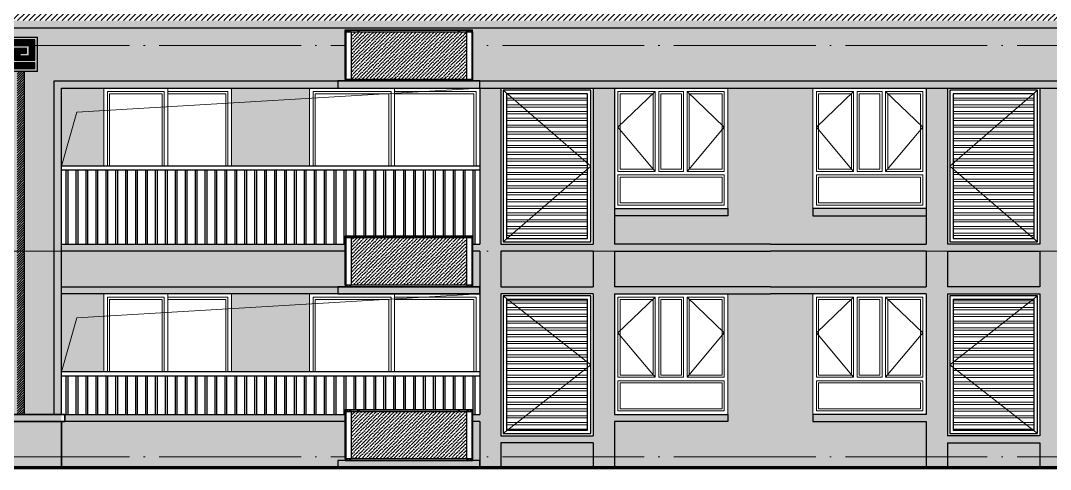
# Model space of a CAD drawing. Extents: x 27938 to 725830, y -209821 to 1628073.
# Drawn here: x 302642 to 317167, y 120374 to 126699 of the extents above; entities that cross this region are included whole.
import ezdxf
from ezdxf.xclip import XClip

# ---------------------------------------------------------------- set-up
doc = ezdxf.new("R2010")
doc.units = 0
doc.header["$LTSCALE"] = 1000
doc.header["$MEASUREMENT"] = 0
doc.header["$XCLIPFRAME"] = 0
doc.linetypes.add('DOTE', pattern=[2.42, 2, -0.2, 0.02, -0.2])
for name, color, linetype in [('3-剖面填充（细）', 250, 'Continuous'), ('5-平立面看线1', 45, 'Continuous'), ('Stair-栏杆', 142, 'Continuous'), ('修改标示', 212, 'Continuous'), ('看线', 251, 'Continuous'), ('立面', 73, 'Continuous')]:
    doc.layers.add(name, color=color, linetype=linetype)
for name, color, linetype, lineweight in [('DOTE', 19, 'DOTE', 9), ('WALL', 9, 'Continuous', 40), ('WINDOW', 144, 'Continuous', 15), ('立面-中轮廓线', 213, 'Continuous', 35), ('立面-普通轮廓', 7, 'Continuous', 18), ('立面-洞口示意', 152, 'Continuous', 13), ('立面-窗', 129, 'Continuous', 30), ('立面-窗开启线', 250, 'Continuous', 13)]:
    doc.layers.add(name, color=color, linetype=linetype, lineweight=lineweight)
pattern_1 = [(180, (-1300, -2250.04), (-7e-15, -95.25), []), (180, (-1331.75, -2218.29), (-7e-15, -95.25), [])]

# ---------------------------------------------------------------- blocks, each defined once
blk = doc.blocks.new('A$C6E765447')
at = {"layer": '3-剖面填充（细）'}
h = blk.add_hatch(dxfattribs=at)
h.set_pattern_fill('ANSI31', color=251, scale=5)
h.set_pattern_definition([(45, (0, 0), (-5.61266, 5.61266), [])])
h.paths.add_polyline_path([(752, 98), (752, 502), (348, 502), (348, 217), (635, 217), (635, 384), (465, 384), (465, 315), (555, 315), (555, 276), (427, 276), (427, 422), (673, 422), (673, 178), (348, 178), (348, 98)])
at = {"layer": '立面'}
for p, q in [((790, 540), (310, 540)), ((310, 60), (310, 540)), ((348, 217), (348, 502)), ((348, 502), (752, 502)), ((752, 502), (752, 98)), ((790, 60), (790, 540)), ((427, 422), (427, 276)), ((673, 422), (427, 422)), ((465, 315), (465, 384)), ((465, 384), (635, 384)), ((555, 315), (465, 315)), ((555, 276), (555, 315)), ((635, 384), (635, 217)), ((673, 178), (673, 422)), ((635, 217), (348, 217)), ((348, 98), (348, 178)), ((348, 178), (673, 178)), ((427, 276), (555, 276)), ((310, 60), (790, 60)), ((752, 98), (348, 98))]:
    blk.add_line(p, q, dxfattribs=at)
blk = doc.blocks.new('A$C3E9A43BF')
at = {"layer": '3-剖面填充（细）'}
h = blk.add_hatch(dxfattribs=at)
h.set_pattern_fill('ANSI31', color=256, scale=35)
h.set_pattern_definition([(45, (-421116.58, -38176), (-39.2886205, 39.2886205), [])])
h.paths.add_polyline_path([(24850, 6300), (24850, 6400), (49700, 6400), (49700, 6300)])
h = blk.add_hatch(dxfattribs=at)
h.set_pattern_fill('ANSI31', color=256, scale=15)
h.set_pattern_definition([(45, (-146296.275, -121897.909), (-16.8379802, 16.8379802), [])])
h.paths.add_polyline_path([(28025, 750), (27925, 750), (27925, 5585), (28025, 5585)])
at = {"layer": '3-剖面填充（细）', "color": 252, "true_color": 0x939598}
blk.add_lwpolyline([(28450, 750), (28450, 5450), (48650, 5450), (48650, 750)], dxfattribs=at)
at = {"layer": '看线', "color": 30}
for points in [[(27500, 750), (27500, 6200), (49600, 6200), (49600, 750)], [(28550, 750), (28550, 5350), (48550, 5350), (48550, 750)]]:
    blk.add_lwpolyline(points, dxfattribs=at)
at = {"layer": '立面'}
blk.add_line((28025, 5585), (28025, 750), dxfattribs=at)
at = {"layer": '立面-中轮廓线', "color": 2}
blk.add_lwpolyline([(28600, 750), (27350, 750), (27350, 650), (28600, 650)], close=True, dxfattribs=at)
blk.add_lwpolyline([(28550, 650), (28550, 0)], dxfattribs=at)
at = {"xscale": -1}
blk.add_blockref('A$C6E765447', (28525, 5525), dxfattribs=at)
blk = doc.blocks.new('A$C2EEC76F5')
at = {"layer": '立面-窗开启线', "ltscale": 0.5, "true_color": 0x88471b}
h = blk.add_hatch(dxfattribs=at)
h.set_pattern_fill('ANSI32', color=36, scale=20, angle=135)
h.set_pattern_definition(pattern_1)
edge = h.paths.add_edge_path()
edge.add_line((-80, -41), (-80, -1920))
edge.add_line((-80, -1920), (-1213, -1920))
edge.add_line((-1220, -1920), (-1220, -80))
edge.add_line((-1220, -80), (-80, -80))
at = {"layer": '立面-普通轮廓'}
blk.add_lwpolyline([(-1300, -2000), (0, -2000), (0, 0), (-1300, 0)], close=True, dxfattribs=at)
at = {"layer": '立面-窗'}
for points in [[(-1270, -1970), (-30, -1970), (-30, -30), (-1270, -30)], [(-1220, -1920), (-80, -1920), (-80, -80), (-1220, -80)]]:
    blk.add_lwpolyline(points, close=True, dxfattribs=at)
at = {"layer": '立面-窗开启线', "ltscale": 0.5}
blk.add_lwpolyline([(-30, -30), (-1270, -1000), (-30, -1970)], dxfattribs=at)
blk = doc.blocks.new('A$C190D6931')
at = {"layer": 'WINDOW'}
for points in [[(-1550, 1650), (-1025, 1650), (-1025, 525), (-1550, 525)], [(-625, 1650), (-975, 1650), (-975, 525), (-625, 525)], [(-50, 1650), (-575, 1650), (-575, 525), (-50, 525)], [(-1550, 475), (-50, 475), (-50, 50), (-1550, 50)]]:
    blk.add_lwpolyline(points, close=True, dxfattribs=at)
at = {"layer": 'WINDOW', "color": 250}
for points in [[(-1520, 1620), (-1055, 1620), (-1055, 555), (-1520, 555)], [(-655, 1620), (-945, 1620), (-945, 555), (-655, 555)], [(-80, 1620), (-545, 1620), (-545, 555), (-80, 555)], [(-1520, 445), (-80, 445), (-80, 80), (-1520, 80)]]:
    blk.add_lwpolyline(points, close=True, dxfattribs=at)
at = {"layer": '立面-普通轮廓'}
blk.add_lwpolyline([(-1600, 1700), (0, 1700), (0, 0), (-1600, 0)], close=True, dxfattribs=at)
at = {"layer": '立面-窗开启线', "color": 251, "ltscale": 0.5, "true_color": 0x636466}
for points in [[(-1025, 1650), (-1550, 1150), (-1025, 525)], [(-575, 1650), (-50, 1150), (-575, 525)]]:
    blk.add_lwpolyline(points, dxfattribs=at)
blk = doc.blocks.new('A$C04AD5CC0')
at = {"layer": '立面-窗开启线', "ltscale": 0.5, "true_color": 0x88471b}
h = blk.add_hatch(dxfattribs=at)
h.set_pattern_fill('ANSI32', color=36, scale=20, angle=135)
h.set_pattern_definition(pattern_1)
edge = h.paths.add_edge_path()
edge.add_line((-80, -41), (-80, -2120))
edge.add_line((-80, -2120), (-1220, -2120))
edge.add_line((-1220, -2114), (-1220, -80))
edge.add_line((-1220, -80), (-80, -80))
at = {"layer": '立面-普通轮廓'}
blk.add_lwpolyline([(-1300, -2200), (0, -2200), (0, 0), (-1300, 0)], close=True, dxfattribs=at)
at = {"layer": '立面-窗'}
for points in [[(-1270, -2170), (-30, -2170), (-30, -30), (-1270, -30)], [(-1220, -2120), (-80, -2120), (-80, -80), (-1220, -80)]]:
    blk.add_lwpolyline(points, close=True, dxfattribs=at)
at = {"layer": '立面-窗开启线', "ltscale": 0.5}
blk.add_lwpolyline([(-30, -30), (-1270, -1100), (-30, -2170)], dxfattribs=at)
blk = doc.blocks.new('A$C2CF43C8D')
at = {"layer": 'WINDOW'}
blk.add_line((900, 2300), (900, 0), dxfattribs=at)
for points in [[(50, 2250), (850, 2250), (850, 50), (50, 50)], [(1750, 2250), (900, 2250), (900, 50), (1750, 50)]]:
    blk.add_lwpolyline(points, close=True, dxfattribs=at)
at = {"layer": 'WINDOW', "color": 250}
blk.add_lwpolyline([(80, 2220), (820, 2220), (820, 80), (80, 80)], close=True, dxfattribs=at)
blk.add_lwpolyline([(900, 80), (1720, 80), (1720, 2220), (900, 2220)], dxfattribs=at)
at = {"layer": '立面-普通轮廓'}
blk.add_lwpolyline([(0, 2300), (1800, 2300), (1800, 0), (0, 0)], close=True, dxfattribs=at)
blk = doc.blocks.new('A$C2B255B80')
at = {"layer": 'WINDOW'}
blk.add_line((1200, 2300), (1200, 0), dxfattribs=at)
for points in [[(50, 2250), (1150, 2250), (1150, 50), (50, 50)], [(2350, 2250), (1200, 2250), (1200, 50), (2350, 50)]]:
    blk.add_lwpolyline(points, close=True, dxfattribs=at)
at = {"layer": 'WINDOW', "color": 250}
blk.add_lwpolyline([(80, 2220), (1120, 2220), (1120, 80), (80, 80)], close=True, dxfattribs=at)
blk.add_lwpolyline([(1200, 80), (2320, 80), (2320, 2220), (1200, 2220)], dxfattribs=at)
at = {"layer": '立面-普通轮廓'}
blk.add_lwpolyline([(0, 2300), (2400, 2300), (2400, 0), (0, 0)], close=True, dxfattribs=at)
blk = doc.blocks.new('A$C36833A54')
at = {"layer": '立面-窗开启线', "ltscale": 0.5, "true_color": 0x88471b}
h = blk.add_hatch(dxfattribs=at)
h.set_pattern_fill('ANSI32', color=36, scale=20, angle=135)
h.set_pattern_definition(pattern_1)
edge = h.paths.add_edge_path()
edge.add_line((-80, -41), (-80, -1920))
edge.add_line((-80, -1920), (-1213, -1920))
edge.add_line((-1220, -1920), (-1220, -80))
edge.add_line((-1220, -80), (-80, -80))
at = {"layer": '立面-普通轮廓'}
blk.add_lwpolyline([(-1300, -2000), (0, -2000), (0, 0), (-1300, 0)], close=True, dxfattribs=at)
at = {"layer": '立面-窗'}
for points in [[(-1270, -1970), (-30, -1970), (-30, -30), (-1270, -30)], [(-1220, -1920), (-80, -1920), (-80, -80), (-1220, -80)]]:
    blk.add_lwpolyline(points, close=True, dxfattribs=at)
at = {"layer": '立面-窗开启线', "ltscale": 0.5}
blk.add_lwpolyline([(-1270, -30), (-30, -1000), (-1270, -1970)], dxfattribs=at)
blk = doc.blocks.new('A$C12A941BB')
at = {"layer": '立面-窗开启线', "ltscale": 0.5, "true_color": 0x88471b}
h = blk.add_hatch(dxfattribs=at)
h.set_pattern_fill('ANSI32', color=36, scale=20, angle=135)
h.set_pattern_definition([(180, (-7e-10, -2250.04), (-7e-15, -95.25), []), (180, (-31.75, -2218.29), (-7e-15, -95.25), [])])
edge = h.paths.add_edge_path()
edge.add_line((1220, -41), (1220, -2120))
edge.add_line((1220, -2120), (80, -2120))
edge.add_line((80, -2114), (80, -80))
edge.add_line((80, -80), (1220, -80))
at = {"layer": '立面-普通轮廓'}
blk.add_lwpolyline([(0, -2200), (1300, -2200), (1300, 0), (0, 0)], close=True, dxfattribs=at)
at = {"layer": '立面-窗'}
for points in [[(30, -2170), (1270, -2170), (1270, -30), (30, -30)], [(80, -2120), (1220, -2120), (1220, -80), (80, -80)]]:
    blk.add_lwpolyline(points, close=True, dxfattribs=at)
at = {"layer": '立面-窗开启线', "ltscale": 0.5}
blk.add_lwpolyline([(30, -30), (1270, -1100), (30, -2170)], dxfattribs=at)
blk = doc.blocks.new('A$C0FC9229A')
at = {"color": 164}
blk.add_wipeout([(1080, 1056), (1079, 1057), (-923, 1057), (-923, 1056), (-923, 1027), (-922, 1027), (-922, 287), (-923, 287), (-923, 257), (-923, 257), (1079, 257), (1080, 257), (1080, 287), (1078, 287), (1078, 1027), (1080, 1027)], dxfattribs=at).translate(0, 0, 0).dxf.layer = 'WALL'
h = blk.add_hatch()
h.set_pattern_fill('ANSI36', color=164, scale=25, style=0)
h.set_pattern_definition([(45, (0, 0), (21.0475, 77.1741), [99.2188, -19.8438, 0, -19.8438])])
h.paths.add_polyline_path([(983, 287), (983, 1027), (-826, 1027), (-826, 287)])
for p, q in [((-923, 1057), (1079, 1057)), ((-923, 1057), (1079, 1057)), ((-923, 1027), (-923, 1057)), ((-923, 1027), (-923, 1056)), ((-923, 1056), (-923, 1056)), ((-923, 1052), (1080, 1052)), ((-923, 1052), (1079, 1052)), ((-923, 1027), (1080, 1027)), ((-922, 1027), (-922, 287)), ((-922, 287), (-922, 1027)), ((-921, 287), (-921, 1027)), ((-912, 1057), (-912, 1027)), ((-912, 1027), (-912, 287)), ((-912, 1027), (-912, 287)), ((-897, 1040), (-899, 1038)), ((-899, 1038), (-899, 1036)), ((-899, 1036), (-897, 1034)), ((-897, 1030), (-897, 1044)), ((-894, 1038), (-897, 1040)), ((-897, 1034), (-894, 1036)), ((-894, 1036), (-894, 1038)), ((-847, 1040), (-849, 1038)), ((-849, 1038), (-849, 1036)), ((-849, 1036), (-847, 1034)), ((-847, 1030), (-847, 1044)), ((-844, 1038), (-847, 1040)), ((-847, 1034), (-844, 1036)), ((-844, 1036), (-844, 1038)), ((-826, 1027), (-826, 287)), ((-826, 1027), (-826, 287)), ((-720, 1045), (-703, 1045)), ((-720, 1035), (-703, 1035)), ((-711, 1054), (-711, 1025)), ((859, 1045), (876, 1045)), ((859, 1035), (876, 1035)), ((868, 1054), (868, 1025)), ((983, 1027), (983, 287)), ((1003, 1040), (1001, 1038)), ((1001, 1038), (1001, 1036)), ((1001, 1036), (1003, 1034)), ((1003, 1030), (1003, 1044)), ((1006, 1038), (1003, 1040)), ((1003, 1034), (1006, 1036)), ((1006, 1036), (1006, 1038)), ((1053, 1040), (1051, 1038)), ((1051, 1038), (1051, 1036)), ((1051, 1036), (1053, 1034)), ((1053, 1030), (1053, 1044)), ((1056, 1038), (1053, 1040)), ((1053, 1034), (1056, 1036)), ((1056, 1036), (1056, 1038)), ((1068, 1057), (1068, 1027)), ((1068, 1027), (1068, 287)), ((1068, 1027), (1068, 287)), ((1077, 287), (1077, 1027)), ((1078, 287), (1078, 1027)), ((1078, 1027), (1078, 287)), ((1079, 1027), (1079, 1057)), ((1080, 1056), (1079, 1056)), ((1080, 1027), (1080, 1056)), ((-923, 287), (1080, 287)), ((-923, 287), (-923, 257)), ((-923, 287), (-923, 257)), ((-923, 262), (1080, 262)), ((-923, 262), (1079, 262)), ((-923, 257), (-923, 257)), ((-923, 257), (1079, 257)), ((-923, 257), (1079, 257)), ((-922, 287), (-826, 287)), ((-912, 257), (-912, 287)), ((-899, 278), (-897, 280)), ((-899, 276), (-899, 278)), ((-897, 274), (-899, 276)), ((-897, 284), (-897, 270)), ((-897, 280), (-894, 278)), ((-894, 276), (-897, 274)), ((-894, 278), (-894, 276)), ((-849, 278), (-847, 280)), ((-849, 276), (-849, 278)), ((-847, 274), (-849, 276)), ((-847, 284), (-847, 270)), ((-847, 280), (-844, 278)), ((-844, 276), (-847, 274)), ((-844, 278), (-844, 276)), ((1001, 278), (1003, 280)), ((1001, 276), (1001, 278)), ((1003, 274), (1001, 276)), ((1003, 284), (1003, 270)), ((1003, 280), (1006, 278)), ((1006, 276), (1003, 274)), ((1006, 278), (1006, 276)), ((1051, 278), (1053, 280)), ((1051, 276), (1051, 278)), ((1053, 274), (1051, 276)), ((1053, 284), (1053, 270)), ((1053, 280), (1056, 278)), ((1056, 276), (1053, 274)), ((1056, 278), (1056, 276)), ((1068, 257), (1068, 287)), ((1079, 287), (1079, 257)), ((1080, 257), (1079, 257)), ((1080, 287), (1080, 257))]:
    blk.add_line(p, q, dxfattribs=at)
for points in [[(-923, 1052), (-923, 1052), (-923, 1052), (-923, 1052), (-923, 1052)], [(1080, 1052), (1080, 1052), (1079, 1052), (1079, 1052), (1079, 1052)], [(-923, 262), (-923, 262), (-923, 262), (-923, 262), (-923, 262)], [(1080, 262), (1080, 262), (1079, 262), (1079, 262), (1079, 262)]]:
    blk.add_lwpolyline(points, dxfattribs=at)
for centre, radius in [((-897, 1037), 10), ((-897, 1037), 9.5), ((-847, 1037), 10), ((-847, 1037), 9.5), ((1003, 1037), 10), ((1003, 1037), 9.5), ((1053, 1037), 10), ((1053, 1037), 9.5), ((-897, 277), 10), ((-897, 277), 9.5), ((-847, 277), 10), ((-847, 277), 9.5), ((1003, 277), 10), ((1003, 277), 9.5), ((1053, 277), 10), ((1053, 277), 9.5)]:
    blk.add_circle(centre, radius, dxfattribs=at)
for centre, radius, start, end in [((-923, 1056), 0.5, 90, 180), ((-720, 1040), 4.9, 87.1406, 272.8594), ((-703, 1040), 4.9, 267.1406, 92.8594), ((859, 1040), 4.9, 87.1406, 272.8594), ((876, 1040), 4.9, 267.1406, 92.8594), ((1079, 1056), 0.5, 0, 90), ((-923, 257), 0.5, 180, 270), ((1079, 257), 0.5, 270, 0)]:
    blk.add_arc(centre, radius, start, end, dxfattribs=at)

msp = doc.modelspace()

# ---------------------------------------------------------------- hatches: boundary and pattern name
at = {"layer": '3-剖面填充（细）'}
h = msp.add_hatch(dxfattribs=at)
h.set_pattern_fill('混凝土', color=251, scale=40)
h.set_pattern_definition([(50, (113560.76, 112891.82), (286.90407, -25.10085), [30, -330]), (355, (113560.76, 112891.82), (-55.50053, 300.87685), [24, -264]), (100.4514, (113584.67, 112889.73), (231.40375, 275.7758), [25.49608, -280.45684]), (46.1842, (113560.76, 112971.8), (426.8964, -66.2076), [45, -495]), (96.6356, (113596.34, 112966.3), (373.8651, 389.64715), [38.2441, -420.6852]), (351.1842, (113560.76, 112971.8), (373.8648, 389.6474), [36, -396]), (21, (113600.76, 112951.82), (238.76282, -161.04756), [30, -330]), (326, (113600.76, 112951.82), (97.32613, 290.06), [24, -264]), (71.4514, (113620.66, 112938.4), (336.08905, 129.0122), [25.49608, -280.45684]), (37.5, (113560.76, 112891.82), (4.86394, 133.15754), [0, -260.8, 0, -268, 0, -265]), (7.5, (113560.76, 112891.82), (105.227815, 157.76468), [0, -152.8, 0, -254.8, 0, -101]), (327.5, (113471.56, 112891.82), (213.528974, -9.02195), [0, -100, 0, -312, 0, -414]), (317.5, (113431.56, 112891.82), (233.27447, 40.042), [0, -130, 0, -207.2, 0, -294])])
h.paths.add_polyline_path([(300016.6, 125748.6), (301816.6, 125748.6), (301816.6, 123548.6), (300016.6, 123548.6)], flags=16)
h.paths.add_polyline_path([(311016.6, 122848.6), (312616.6, 122848.6), (312616.6, 121148.6), (311016.6, 121148.6)], flags=16)
h.paths.add_polyline_path([(311016.6, 125748.6), (312616.6, 125748.6), (312616.6, 124048.6), (311016.6, 124048.6)], flags=16)
h.paths.add_polyline_path([(309416.6, 122848.6), (310716.6, 122848.6), (310716.6, 120848.6), (309416.6, 120848.6)], flags=16)
h.paths.add_polyline_path([(309416.6, 125748.6), (310716.6, 125748.6), (310716.6, 123548.6), (309416.6, 123548.6)], flags=16)
h.paths.add_polyline_path([(303816.6, 122848.6), (303816.6, 121748.6), (303216.6, 121748.6), (303216.6, 121148.6), (303266.6, 121148.6), (303266.6, 121048.6), (303216.6, 121048.6), (303216.6, 121148.6), (309116.6, 121148.6), (309116.6, 122848.6), (306716.6, 122848.6), (306716.6, 121748.6), (305616.6, 121748.6), (305616.6, 122848.6)], flags=16)
h.paths.add_polyline_path([(303816.6, 125748.6), (303816.6, 124648.6), (303216.6, 124648.6), (303216.6, 123548.6), (309116.6, 123548.6), (309116.6, 125748.6), (306716.6, 125748.6), (306716.6, 124648.6), (305616.6, 124648.6), (305616.6, 125748.6)], flags=16)
h.paths.add_polyline_path([(300016.6, 122848.6), (301816.6, 122848.6), (301816.6, 121148.6), (300016.6, 121148.6)], flags=16)
h.paths.add_polyline_path([(315416.6, 122848.6), (313816.6, 122848.6), (313816.6, 121148.6), (315416.6, 121148.6)], flags=16)
h.paths.add_polyline_path([(315416.6, 125748.6), (313816.6, 125748.6), (313816.6, 124048.6), (315416.6, 124048.6)], flags=16)
h.paths.add_polyline_path([(317016.6, 122848.6), (315716.6, 122848.6), (315716.6, 120848.6), (317016.6, 120848.6)], flags=16)
h.paths.add_polyline_path([(317016.6, 125748.6), (315716.6, 125748.6), (315716.6, 123548.6), (317016.6, 123548.6)], flags=16)
h.paths.add_polyline_path([(322616.6, 122848.6), (322616.6, 121748.6), (323216.6, 121748.6), (323216.6, 121148.6), (323166.6, 121148.6), (323166.6, 121048.6), (323216.6, 121048.6), (323216.6, 121148.6), (317316.6, 121148.6), (317316.6, 122848.6), (319716.6, 122848.6), (319716.6, 121748.6), (320816.6, 121748.6), (320816.6, 122848.6)], flags=16)
h.paths.add_polyline_path([(322616.6, 125748.6), (322616.6, 124648.6), (323216.6, 124648.6), (323216.6, 123548.6), (317316.6, 123548.6), (317316.6, 125748.6), (319716.6, 125748.6), (319716.6, 124648.6), (320816.6, 124648.6), (320816.6, 125748.6)], flags=16)
h.paths.add_polyline_path([(326416.6, 122848.6), (324616.6, 122848.6), (324616.6, 121148.6), (326416.6, 121148.6)], flags=16)
h.paths.add_polyline_path([(299016.6, 125748.6), (297216.6, 125748.6), (297216.6, 123548.6), (299016.6, 123548.6)], flags=16)
h.paths.add_polyline_path([(288016.6, 122848.6), (286416.6, 122848.6), (286416.6, 121148.6), (288016.6, 121148.6)], flags=16)
h.paths.add_polyline_path([(288016.6, 125748.6), (286416.6, 125748.6), (286416.6, 124048.6), (288016.6, 124048.6)], flags=16)
h.paths.add_polyline_path([(289616.6, 122848.6), (288316.6, 122848.6), (288316.6, 120848.6), (289616.6, 120848.6)], flags=16)
h.paths.add_polyline_path([(289616.6, 125748.6), (288316.6, 125748.6), (288316.6, 123548.6), (289616.6, 123548.6)], flags=16)
h.paths.add_polyline_path([(295216.6, 122848.6), (295216.6, 121748.6), (295816.6, 121748.6), (295816.6, 121148.6), (295766.6, 121148.6), (295766.6, 121048.6), (295816.6, 121048.6), (295816.6, 121148.6), (289916.6, 121148.6), (289916.6, 122848.6), (292316.6, 122848.6), (292316.6, 121748.6), (293416.6, 121748.6), (293416.6, 122848.6)], flags=16)
h.paths.add_polyline_path([(295216.6, 125748.6), (295216.6, 124648.6), (295816.6, 124648.6), (295816.6, 123548.6), (289916.6, 123548.6), (289916.6, 125748.6), (292316.6, 125748.6), (292316.6, 124648.6), (293416.6, 124648.6), (293416.6, 125748.6)], flags=16)
h.paths.add_polyline_path([(299016.6, 122848.6), (297216.6, 122848.6), (297216.6, 121148.6), (299016.6, 121148.6)], flags=16)
h.paths.add_polyline_path([(283616.6, 122848.6), (285216.6, 122848.6), (285216.6, 121148.6), (283616.6, 121148.6)], flags=16)
h.paths.add_polyline_path([(283616.6, 125748.6), (285216.6, 125748.6), (285216.6, 124048.6), (283616.6, 124048.6)], flags=16)
h.paths.add_polyline_path([(282016.6, 122848.6), (283316.6, 122848.6), (283316.6, 120848.6), (282016.6, 120848.6)], flags=16)
h.paths.add_polyline_path([(282016.6, 125748.6), (283316.6, 125748.6), (283316.6, 123548.6), (282016.6, 123548.6)], flags=16)
h.paths.add_polyline_path([(276416.6, 122848.6), (276416.6, 121748.6), (275816.6, 121748.6), (275816.6, 121148.6), (275866.6, 121148.6), (275866.6, 121048.6), (275816.6, 121048.6), (275816.6, 121148.6), (281716.6, 121148.6), (281716.6, 122848.6), (279316.6, 122848.6), (279316.6, 121748.6), (278216.6, 121748.6), (278216.6, 122848.6)], flags=16)
h.paths.add_polyline_path([(276416.6, 125748.6), (276416.6, 124648.6), (275816.6, 124648.6), (275816.6, 123548.6), (281716.6, 123548.6), (281716.6, 125748.6), (279316.6, 125748.6), (279316.6, 124648.6), (278216.6, 124648.6), (278216.6, 125748.6)], flags=16)
h.paths.add_polyline_path([(272616.6, 122848.6), (274416.6, 122848.6), (274416.6, 121148.6), (272616.6, 121148.6)], flags=16)
h.paths.add_polyline_path([(272016.6, 123498.6), (272016.6, 122948.6), (271866.6, 122948.6), (271866.6, 122848.6), (272016.6, 122848.6), (272016.6, 121148.6), (271866.6, 121148.6), (271866.6, 121048.6), (272016.6, 121048.6), (272016.6, 120398.6), (327016.6, 120398.6), (327016.6, 121048.6), (327166.6, 121048.6), (327166.6, 121148.6), (327016.6, 121148.6), (327016.6, 122848.6), (327166.6, 122848.6), (327166.6, 122948.6), (327016.6, 122948.6), (327016.6, 123498.6), (324366.6, 123498.6), (324366.6, 126698.6), (274666.6, 126698.6), (274666.6, 123498.6)])

# ---------------------------------------------------------------- linework, layer by layer
for p, q in [((311016.6, 124048.6), (311016.6, 123948.6)), ((315416.6, 124048.6), (315416.6, 123948.6))]:
    msp.add_line(p, q, dxfattribs=at)
at = {"layer": '5-平立面看线1', "color": 1, "ltscale": 0.8, "const_width": 50}
msp.add_lwpolyline([(328516.6, 120398.6), (270716.6, 120398.6)], dxfattribs=at)
at = {"layer": 'DOTE', "linetype": 'DOTE'}
for p, q in [((270716.6, 126348.6), (328516.6, 126348.6)), ((270716.6, 123448.6), (328516.6, 123448.6)), ((270716.6, 120548.6), (328516.6, 120548.6))]:
    msp.add_line(p, q, dxfattribs=at)
at = {"layer": 'Stair-栏杆'}
for p, q in [((309116.6, 124648.6), (303216.6, 124648.6)), ((309116.6, 124588.6), (303216.6, 124588.6)), ((309116.6, 121748.6), (303216.6, 121748.6)), ((309116.6, 121688.6), (303216.6, 121688.6))]:
    msp.add_line(p, q, dxfattribs=at)
for points in [[(303281.6, 124588.6), (303281.6, 123548.6)], [(303311.6, 123548.6), (303311.6, 124588.6)], [(303421.6, 124588.6), (303421.6, 123548.6)], [(303451.6, 123548.6), (303451.6, 124588.6)], [(303561.6, 124588.6), (303561.6, 123548.6)], [(303591.6, 123548.6), (303591.6, 124588.6)], [(303701.6, 124588.6), (303701.6, 123548.6)], [(303731.6, 123548.6), (303731.6, 124588.6)], [(303841.6, 124588.6), (303841.6, 123548.6)], [(303871.6, 123548.6), (303871.6, 124588.6)], [(303981.6, 124588.6), (303981.6, 123548.6)], [(304011.6, 123548.6), (304011.6, 124588.6)], [(304121.6, 124588.6), (304121.6, 123548.6)], [(304151.6, 123548.6), (304151.6, 124588.6)], [(304261.6, 124588.6), (304261.6, 123548.6)], [(304291.6, 123548.6), (304291.6, 124588.6)], [(304401.6, 124588.6), (304401.6, 123548.6)], [(304431.6, 123548.6), (304431.6, 124588.6)], [(304541.6, 124588.6), (304541.6, 123548.6)], [(304571.6, 123548.6), (304571.6, 124588.6)], [(304681.6, 124588.6), (304681.6, 123548.6)], [(304711.6, 123548.6), (304711.6, 124588.6)], [(304821.6, 124588.6), (304821.6, 123548.6)], [(304851.6, 123548.6), (304851.6, 124588.6)], [(304961.6, 124588.6), (304961.6, 123548.6)], [(304991.6, 123548.6), (304991.6, 124588.6)], [(305101.6, 124588.6), (305101.6, 123548.6)], [(305131.6, 123548.6), (305131.6, 124588.6)], [(305241.6, 124588.6), (305241.6, 123548.6)], [(305271.6, 123548.6), (305271.6, 124588.6)], [(305381.6, 124588.6), (305381.6, 123548.6)], [(305411.6, 123548.6), (305411.6, 124588.6)], [(305521.6, 124588.6), (305521.6, 123548.6)], [(305551.6, 123548.6), (305551.6, 124588.6)], [(305661.6, 124588.6), (305661.6, 123548.6)], [(305691.6, 123548.6), (305691.6, 124588.6)], [(305801.6, 124588.6), (305801.6, 123548.6)], [(305831.6, 123548.6), (305831.6, 124588.6)], [(305941.6, 124588.6), (305941.6, 123548.6)], [(305971.6, 123548.6), (305971.6, 124588.6)], [(306081.6, 124588.6), (306081.6, 123548.6)], [(306111.6, 123548.6), (306111.6, 124588.6)], [(306221.6, 124588.6), (306221.6, 123548.6)], [(306251.6, 123548.6), (306251.6, 124588.6)], [(306361.6, 124588.6), (306361.6, 123548.6)], [(306391.6, 123548.6), (306391.6, 124588.6)], [(306501.6, 124588.6), (306501.6, 123548.6)], [(306531.6, 123548.6), (306531.6, 124588.6)], [(306641.6, 124588.6), (306641.6, 123548.6)], [(306671.6, 123548.6), (306671.6, 124588.6)], [(306781.6, 124588.6), (306781.6, 123548.6)], [(306811.6, 123548.6), (306811.6, 124588.6)], [(306921.6, 124588.6), (306921.6, 123548.6)], [(306951.6, 123548.6), (306951.6, 124588.6)], [(307061.6, 124588.6), (307061.6, 123548.6)], [(307091.6, 123548.6), (307091.6, 124588.6)], [(307201.6, 124588.6), (307201.6, 123548.6)], [(307231.6, 123548.6), (307231.6, 124588.6)], [(307341.6, 124588.6), (307341.6, 123548.6)], [(307371.6, 123548.6), (307371.6, 124588.6)], [(307481.6, 124588.6), (307481.6, 123548.6)], [(307511.6, 123548.6), (307511.6, 124588.6)], [(307621.6, 124588.6), (307621.6, 123548.6)], [(307651.6, 123548.6), (307651.6, 124588.6)], [(307761.6, 124588.6), (307761.6, 123548.6)], [(307791.6, 123548.6), (307791.6, 124588.6)], [(307901.6, 124588.6), (307901.6, 123548.6)], [(307931.6, 123548.6), (307931.6, 124588.6)], [(308041.6, 124588.6), (308041.6, 123548.6)], [(308071.6, 123548.6), (308071.6, 124588.6)], [(308181.6, 124588.6), (308181.6, 123548.6)], [(308211.6, 123548.6), (308211.6, 124588.6)], [(308321.6, 124588.6), (308321.6, 123548.6)], [(308351.6, 123548.6), (308351.6, 124588.6)], [(308461.6, 124588.6), (308461.6, 123548.6)], [(308491.6, 123548.6), (308491.6, 124588.6)], [(308601.6, 124588.6), (308601.6, 123548.6)], [(308631.6, 123548.6), (308631.6, 124588.6)], [(308741.6, 124588.6), (308741.6, 123548.6)], [(308771.6, 123548.6), (308771.6, 124588.6)], [(308881.6, 124588.6), (308881.6, 123548.6)], [(308911.6, 123548.6), (308911.6, 124588.6)], [(309021.6, 124588.6), (309021.6, 123548.6)], [(309051.6, 123548.6), (309051.6, 124588.6)], [(303281.6, 121688.6), (303281.6, 121148.6)], [(303311.6, 121148.6), (303311.6, 121688.6)], [(303421.6, 121688.6), (303421.6, 121148.6)], [(303451.6, 121148.6), (303451.6, 121688.6)], [(303561.6, 121688.6), (303561.6, 121148.6)], [(303591.6, 121148.6), (303591.6, 121688.6)], [(303701.6, 121688.6), (303701.6, 121148.6)], [(303731.6, 121148.6), (303731.6, 121688.6)], [(303841.6, 121688.6), (303841.6, 121148.6)], [(303871.6, 121148.6), (303871.6, 121688.6)], [(303981.6, 121688.6), (303981.6, 121148.6)], [(304011.6, 121148.6), (304011.6, 121688.6)], [(304121.6, 121688.6), (304121.6, 121148.6)], [(304151.6, 121148.6), (304151.6, 121688.6)], [(304261.6, 121688.6), (304261.6, 121148.6)], [(304291.6, 121148.6), (304291.6, 121688.6)], [(304401.6, 121688.6), (304401.6, 121148.6)], [(304431.6, 121148.6), (304431.6, 121688.6)], [(304541.6, 121688.6), (304541.6, 121148.6)], [(304571.6, 121148.6), (304571.6, 121688.6)], [(304681.6, 121688.6), (304681.6, 121148.6)], [(304711.6, 121148.6), (304711.6, 121688.6)], [(304821.6, 121688.6), (304821.6, 121148.6)], [(304851.6, 121148.6), (304851.6, 121688.6)], [(304961.6, 121688.6), (304961.6, 121148.6)], [(304991.6, 121148.6), (304991.6, 121688.6)], [(305101.6, 121688.6), (305101.6, 121148.6)], [(305131.6, 121148.6), (305131.6, 121688.6)], [(305241.6, 121688.6), (305241.6, 121148.6)], [(305271.6, 121148.6), (305271.6, 121688.6)], [(305381.6, 121688.6), (305381.6, 121148.6)], [(305411.6, 121148.6), (305411.6, 121688.6)], [(305521.6, 121688.6), (305521.6, 121148.6)], [(305551.6, 121148.6), (305551.6, 121688.6)], [(305661.6, 121688.6), (305661.6, 121148.6)], [(305691.6, 121148.6), (305691.6, 121688.6)], [(305801.6, 121688.6), (305801.6, 121148.6)], [(305831.6, 121148.6), (305831.6, 121688.6)], [(305941.6, 121688.6), (305941.6, 121148.6)], [(305971.6, 121148.6), (305971.6, 121688.6)], [(306081.6, 121688.6), (306081.6, 121148.6)], [(306111.6, 121148.6), (306111.6, 121688.6)], [(306221.6, 121688.6), (306221.6, 121148.6)], [(306251.6, 121148.6), (306251.6, 121688.6)], [(306361.6, 121688.6), (306361.6, 121148.6)], [(306391.6, 121148.6), (306391.6, 121688.6)], [(306501.6, 121688.6), (306501.6, 121148.6)], [(306531.6, 121148.6), (306531.6, 121688.6)], [(306641.6, 121688.6), (306641.6, 121148.6)], [(306671.6, 121148.6), (306671.6, 121688.6)], [(306781.6, 121688.6), (306781.6, 121148.6)], [(306811.6, 121148.6), (306811.6, 121688.6)], [(306921.6, 121688.6), (306921.6, 121148.6)], [(306951.6, 121148.6), (306951.6, 121688.6)], [(307061.6, 121688.6), (307061.6, 121148.6)], [(307091.6, 121148.6), (307091.6, 121688.6)], [(307201.6, 121688.6), (307201.6, 121148.6)], [(307231.6, 121148.6), (307231.6, 121688.6)], [(307341.6, 121688.6), (307341.6, 121148.6)], [(307371.6, 121148.6), (307371.6, 121688.6)], [(307481.6, 121688.6), (307481.6, 121148.6)], [(307511.6, 121148.6), (307511.6, 121688.6)], [(307621.6, 121688.6), (307621.6, 121148.6)], [(307651.6, 121148.6), (307651.6, 121688.6)], [(307761.6, 121688.6), (307761.6, 121148.6)], [(307791.6, 121148.6), (307791.6, 121688.6)], [(307901.6, 121688.6), (307901.6, 121148.6)], [(307931.6, 121148.6), (307931.6, 121688.6)], [(308041.6, 121688.6), (308041.6, 121148.6)], [(308071.6, 121148.6), (308071.6, 121688.6)], [(308181.6, 121688.6), (308181.6, 121148.6)], [(308211.6, 121148.6), (308211.6, 121688.6)], [(308321.6, 121688.6), (308321.6, 121148.6)], [(308351.6, 121148.6), (308351.6, 121688.6)], [(308461.6, 121688.6), (308461.6, 121148.6)], [(308491.6, 121148.6), (308491.6, 121688.6)], [(308601.6, 121688.6), (308601.6, 121148.6)], [(308631.6, 121148.6), (308631.6, 121688.6)], [(308741.6, 121688.6), (308741.6, 121148.6)], [(308771.6, 121148.6), (308771.6, 121688.6)], [(308881.6, 121688.6), (308881.6, 121148.6)], [(308911.6, 121148.6), (308911.6, 121688.6)], [(309021.6, 121688.6), (309021.6, 121148.6)], [(309051.6, 121148.6), (309051.6, 121688.6)]]:
    msp.add_lwpolyline(points, dxfattribs=at)
at = {"layer": '看线', "color": 30}
for p, q in [((309116.6, 125748.6), (309116.6, 123548.6)), ((309416.6, 125748.6), (309416.6, 123548.6)), ((310716.6, 125748.6), (310716.6, 123548.6)), ((311016.6, 125748.6), (311016.6, 124048.6)), ((315416.6, 125748.6), (315416.6, 124048.6)), ((315716.6, 125748.6), (315716.6, 123548.6)), ((317016.6, 125748.6), (317016.6, 123548.6)), ((311016.6, 123948.6), (311016.6, 123548.6)), ((315416.6, 123948.6), (315416.6, 123548.6)), ((309116.6, 123448.6), (309116.6, 121148.6)), ((309416.6, 123448.6), (309416.6, 122948.6)), ((310716.6, 123448.6), (310716.6, 122948.6)), ((311016.6, 123448.6), (311016.6, 122948.6)), ((315416.6, 123448.6), (315416.6, 122948.6)), ((315716.6, 123448.6), (315716.6, 122948.6)), ((317016.6, 123448.6), (317016.6, 122948.6)), ((309416.6, 122848.6), (309416.6, 120848.6)), ((310716.6, 122848.6), (310716.6, 120848.6)), ((311016.6, 122848.6), (311016.6, 121148.6)), ((315416.6, 122848.6), (315416.6, 121148.6)), ((315716.6, 122848.6), (315716.6, 120848.6)), ((317016.6, 122848.6), (317016.6, 120848.6)), ((309116.6, 121048.6), (309116.6, 120398.6)), ((311016.6, 121048.6), (311016.6, 120398.6)), ((315416.6, 121048.6), (315416.6, 120398.6)), ((309416.6, 120748.6), (309416.6, 120398.6)), ((310716.6, 120748.6), (310716.6, 120398.6)), ((315716.6, 120748.6), (315716.6, 120398.6)), ((317016.6, 120748.6), (317016.6, 120398.6))]:
    msp.add_line(p, q, dxfattribs=at)
for points in [[(311016.6, 124048.6), (312616.6, 124048.6), (312616.6, 123948.6), (311016.6, 123948.6)], [(315416.6, 124048.6), (313816.6, 124048.6), (313816.6, 123948.6), (315416.6, 123948.6)], [(303216.6, 123548.6), (309116.6, 123548.6)], [(309416.6, 123548.6), (310716.6, 123548.6)], [(313216.6, 123548.6), (311016.6, 123548.6)], [(313216.6, 123548.6), (315416.6, 123548.6)], [(317016.6, 123548.6), (315716.6, 123548.6)], [(309116.6, 123448.6), (303216.6, 123448.6)], [(310716.6, 123448.6), (309416.6, 123448.6)], [(311016.6, 123448.6), (313216.6, 123448.6)], [(315416.6, 123448.6), (313216.6, 123448.6)], [(315716.6, 123448.6), (317016.6, 123448.6)], [(303216.6, 122948.6), (309116.6, 122948.6)], [(309416.6, 122948.6), (310716.6, 122948.6)], [(313216.6, 122948.6), (311016.6, 122948.6)], [(313216.6, 122948.6), (315416.6, 122948.6)], [(317016.6, 122948.6), (315716.6, 122948.6)], [(309116.6, 122848.6), (303216.6, 122848.6)], [(310716.6, 122848.6), (309416.6, 122848.6)], [(311016.6, 122848.6), (313216.6, 122848.6)], [(315416.6, 122848.6), (313216.6, 122848.6)], [(315716.6, 122848.6), (317016.6, 122848.6)], [(303266.6, 121148.6), (309116.6, 121148.6)], [(311016.6, 121148.6), (312616.6, 121148.6), (312616.6, 121048.6), (311016.6, 121048.6)], [(315416.6, 121148.6), (313816.6, 121148.6), (313816.6, 121048.6), (315416.6, 121048.6)], [(309116.6, 121048.6), (303266.6, 121048.6)], [(309416.6, 120848.6), (310716.6, 120848.6)], [(317016.6, 120848.6), (315716.6, 120848.6)], [(310716.6, 120748.6), (309416.6, 120748.6)], [(315716.6, 120748.6), (317016.6, 120748.6)]]:
    msp.add_lwpolyline(points, dxfattribs=at)
at = {"layer": '立面-洞口示意'}
for points in [[(303216.6, 124648.6), (303436.1, 125407.4), (309116.6, 125748.6)], [(303216.6, 121748.6), (303436.1, 122507.4), (309116.6, 122848.6)]]:
    msp.add_lwpolyline(points, dxfattribs=at)

# ---------------------------------------------------------------- block references
for name, p in [('A$C3E9A43BF', (274666.6, 120398.6)), ('A$C12A941BB', (309416.6, 125748.6)), ('A$C190D6931', (312616.6, 124048.6)), ('A$C190D6931', (315416.6, 124048.6)), ('A$C04AD5CC0', (317016.6, 125748.6)), ('A$C36833A54', (310716.6, 122848.6)), ('A$C190D6931', (312616.6, 121148.6)), ('A$C190D6931', (315416.6, 121148.6)), ('A$C2EEC76F5', (317016.6, 122848.6))]:
    msp.add_blockref(name, p)
ref = msp.add_blockref('A$C2CF43C8D', (303816.6, 123448.6))
XClip(ref).set_block_clipping_path([(0, 1199.9999183439), (1800.0002853817, 2300.0000000003)])
ref = msp.add_blockref('A$C2B255B80', (306716.6, 123448.6))
XClip(ref).set_block_clipping_path([(0, 1199.9999183437), (2400.0002853817, 2299.9999999927)])
ref = msp.add_blockref('A$C2CF43C8D', (303816.6, 120548.6))
XClip(ref).set_block_clipping_path([(0, 1199.9999183439), (1800.0002853817, 2300.0000000003)])
ref = msp.add_blockref('A$C2B255B80', (306716.6, 120548.6))
XClip(ref).set_block_clipping_path([(0, 1199.9999183437), (2400.0002853817, 2299.9999999927)])

# ---------------------------------------------------------------- next in the draw order: block references
at = {"layer": '修改标示', "ltscale": 2, "xscale": 0.8976916526008281, "yscale": 0.8976916526008281, "zscale": 0.8976916526008281}
for p in [(308046.5, 125618), (308046.5, 122718), (308046.5, 120268)]:
    msp.add_blockref('A$C0FC9229A', p, dxfattribs=at)

# ---------------------------------------------------------------- next in the draw order: linework, layer by layer
at = {"color": 2}
for points in [[(309116.6, 125848.6), (307116.6, 125848.6), (307116.6, 125748.6), (309116.6, 125748.6)], [(309116.6, 122948.6), (307116.6, 122948.6), (307116.6, 122848.6), (309116.6, 122848.6)], [(309116.6, 120498.6), (307116.6, 120498.6), (307116.6, 120398.6), (309116.6, 120398.6)]]:
    msp.add_lwpolyline(points, close=True, dxfattribs=at)

doc.saveas('drawing.dxf')
